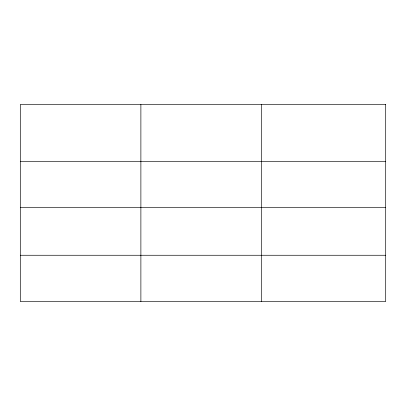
<?xml version="1.0" encoding="UTF-8"?>
<svg xmlns="http://www.w3.org/2000/svg" width="406" height="406" viewBox="0 0 406 406"><rect width="100%" height="100%" fill="white"/><g stroke="black" fill="none" stroke-linecap="round" stroke-linejoin="round"><path stroke-width="0.61" d="M20.3 161.329L385.7 161.329M20.3 207.593L385.7 207.593M20.3 255.262L385.7 255.262M261.464 104.469L261.464 301.531M140.882 104.469L140.882 301.531M385.7 104.469L20.3 104.469L20.3 301.531L385.7 301.531L385.7 104.469"/></g></svg>
